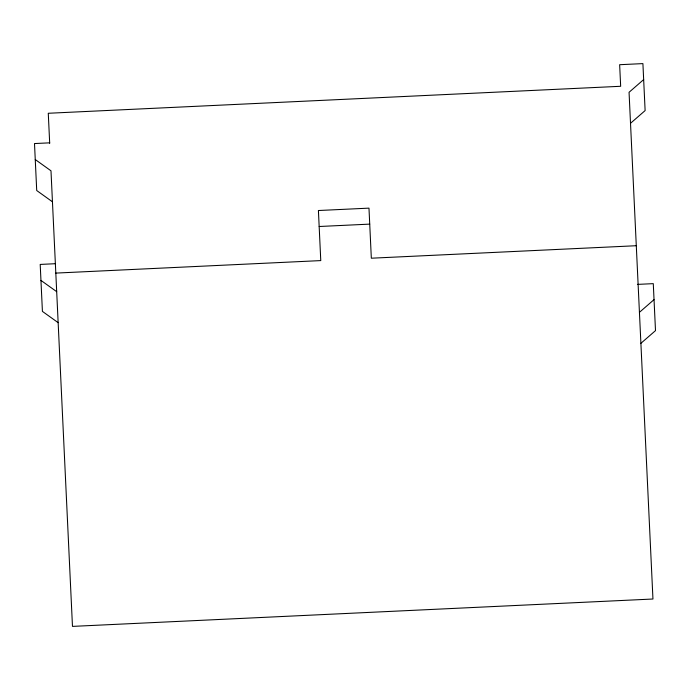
<?xml version="1.0" encoding="UTF-8"?>
<svg xmlns="http://www.w3.org/2000/svg" width="690" height="690" viewBox="0 0 690 690"><rect width="100%" height="100%" fill="white"/><g stroke="black" fill="none" stroke-linecap="round" stroke-linejoin="round"><path stroke-width="1.03" d="M643.658 79.592L629.056 92.296L652.956 599.015L72.476 626.391L50.991 170.81L35.25 159.537M630.522 123.286L645.124 110.581L642.908 63.609L619.646 64.705L620.664 86.285L48.274 113.272L49.697 143.339M639.432 312.329L654.042 299.632M640.898 343.318L655.5 330.622L653.283 283.65L637.422 284.392M49.671 142.839L34.5 143.555L36.717 190.526L52.449 201.799M319.16 226.501L369.728 224.121M55.373 263.709L40.201 264.425L42.418 311.397L58.15 322.661M55.812 273.093L320.772 260.596L318.409 210.519L368.978 208.138L371.332 258.207L636.292 245.718M40.952 280.407L56.692 291.672"/></g></svg>
